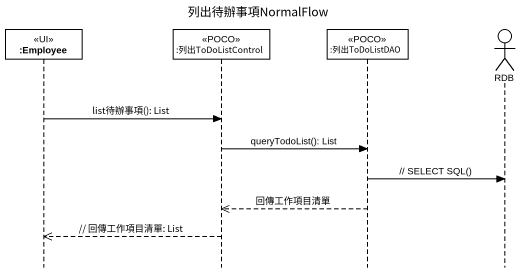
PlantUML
@startuml
title 列出待辦事項NormalFlow
hide footbox
participant ":Employee" as Employee <<UI>>
participant ":列出ToDoListControl" as 列出ToDoListControl <<POCO>>
participant ":列出ToDoListDAO" as 列出ToDoListDAO <<POCO>>
actor RDB

Employee -> 列出ToDoListControl : list待辦事項(): List
列出ToDoListControl -> 列出ToDoListDAO : queryTodoList(): List
列出ToDoListDAO -> RDB : // SELECT SQL()
列出ToDoListDAO -->> 列出ToDoListControl : 回傳工作項目清單
列出ToDoListControl -->> Employee : // 回傳工作項目清單: List
@enduml
